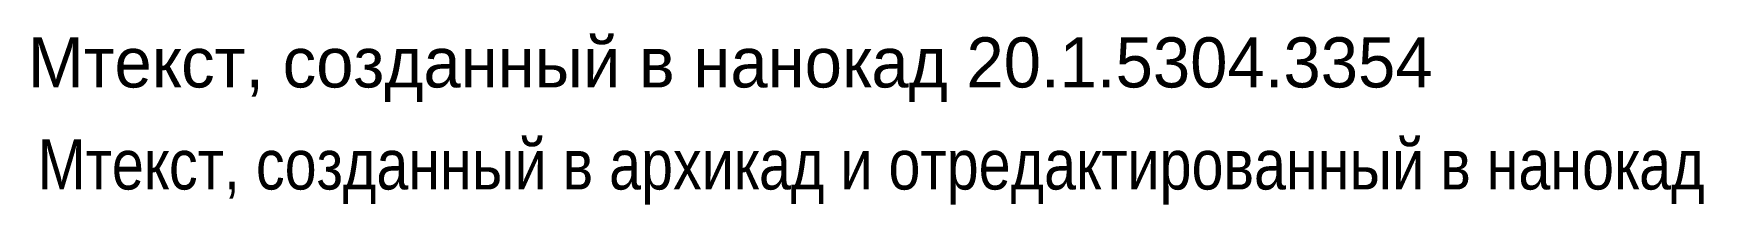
# Model space of a CAD drawing. Header units: millimetres. Extents: x 32 to 199, y -37 to -20.
import ezdxf

# ---------------------------------------------------------------- set-up
doc = ezdxf.new("R2010")
doc.units = ezdxf.units.MM
doc.header["$MEASUREMENT"] = 0
doc.layers.add('cp_params_di', color=7, linetype='Continuous')
doc.layers.add('id_params_ai', color=7, linetype='Continuous')
doc.styles.add('СГЕНЕРИР_СТИЛЬ_1', font='')
doc.styles.get('СГЕНЕРИР_СТИЛЬ_1').set_extended_font_data('Arial Narrow')

msp = doc.modelspace()

# ---------------------------------------------------------------- texts
at = {"layer": 'cp_params_di', "insert": (31.928793, -19.96749), "char_height": 5, "attachment_point": 1}
msp.add_mtext('Мтекст, созданный в нанокад 20.1.5304.3354', dxfattribs=at)
at = {"layer": 'id_params_ai', "color": 7, "linetype": 'Continuous', "lineweight": 15, "insert": (115.992819, -30.139192), "char_height": 5, "attachment_point": 2, "style": 'СГЕНЕРИР_СТИЛЬ_1'}
msp.add_mtext('\\pxqc;{Мтекст, созданный в архикад и отредактированный в нанокад}', dxfattribs=at)

doc.saveas('drawing.dxf')
